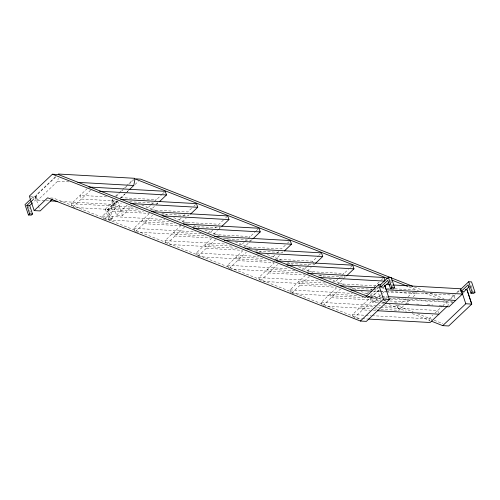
<?xml version="1.0" encoding="UTF-8"?>
<svg xmlns="http://www.w3.org/2000/svg" width="500" height="500" viewBox="0 0 500 500"><rect width="100%" height="100%" fill="white"/><g stroke="black" fill="none" stroke-linecap="round" stroke-linejoin="round"><path stroke-width="0.38" stroke-dasharray="2.5 1.88" d="M55.538 176.675L36.019 195.188L37.688 200.206L57.675 181.244L58.225 178.312M31.081 198.869L33.294 196.769L36.15 196.925L36.794 198.869L32.981 202.481M30.087 196.137L35.306 196.431L56.125 176.681M31.762 200.775L33.938 198.706L36.794 198.869M31.725 201.125L36.15 196.925M72.025 205.912L71.294 203.713L87.225 188.594M73.062 206.856L90.094 190.7L91.656 190.787M115.45 196.262L118.794 193.094M119.356 192.562L122.144 189.919M122.7 189.387L126.044 186.213M126.606 185.688L133.294 179.338M112.812 199.631L111.688 200.694L116.519 215.206L122.475 215.538L132.025 206.481M116.188 196.425L119.569 193.225M121.819 191.088L122.944 190.025M125.194 187.887L126.881 186.287M129.131 184.15L133.631 179.881M105.344 209.125L113.637 201.256L116.494 201.419L117.137 203.356L110.056 210.075L107.2 209.913L110 218.325L108.787 219.475L105.344 209.125L108.2 209.281L116.494 201.419M107.2 209.913L114.281 203.194L117.137 203.356M60.2 201.462L113.775 204.456L117.106 201.294M120.438 198.131L124.875 193.919M127.1 191.812L128.763 190.231M120.463 198.363L125.525 193.556M126.088 193.025L128.9 190.356M135.094 184.488L138.469 181.281M103.519 218.956L102.537 216.025L117.925 201.431M104.856 218.65L121.344 203.012M108.787 219.475L111.644 219.638L112.856 218.487L110.056 210.075M116.519 215.206L127.188 205.081M150.425 205.375L147.675 207.981L146.119 207.894M150.975 204.85L153.719 202.244M154.269 201.725L161.962 194.425M162.512 193.906L165.263 191.3M149.444 211.125L155.488 205.394M156.037 204.869L158.787 202.262M134.762 231.269L133.787 228.337L149.175 213.744M135.556 231.481L152.594 215.325M181.125 218.206L178.925 220.287L177.362 220.206M183.319 216.119L184.969 214.556M191.562 208.3L187.719 211.95L150.306 209.862M193.762 206.219L196.506 203.612M182.344 221.875L186.188 218.225M165.769 242.85L165.037 240.65L180.969 225.531M166.806 243.794L183.837 227.638L185.4 227.725M212.919 230L210.175 232.6L207.831 232.475M215.119 227.913L216.219 226.869M223.363 220.094L218.962 224.262L182.331 222.219M225.556 218.006L227.756 215.925M213.588 234.188L217.438 230.538M217.987 230.019L221.281 226.887M197.262 255.894L196.287 252.963L211.669 238.369M198.056 256.106L215.087 239.95L217.425 240.081M244.169 242.306L241.419 244.913L239.081 244.788M244.719 241.788L247.463 239.181M248.012 238.663L255.706 231.363M256.256 230.844L259.006 228.238M243.188 248.062L248.688 242.85M249.237 242.331L252.531 239.2M228.506 268.206L227.531 265.275L242.919 250.681M229.3 268.419L246.337 252.262M274.869 255.144L272.669 257.225L270.331 257.1M277.062 253.056L278.712 251.494M285.306 245.238L281.462 248.888L244.05 246.8M287.506 243.156L290.25 240.55M274.438 260.375L279.931 255.162M259.513 279.788L258.781 277.587L274.169 262.994M260.55 280.731L277.581 264.575M306.663 266.931L303.919 269.538L302.356 269.45M307.213 266.413L309.962 263.806M275.294 259.113L312.706 261.2L318.206 255.987M318.756 255.469L321.5 252.862M307.337 271.125L311.181 267.475M286.65 263.344L313.931 264.869L315.025 263.825M291.006 292.831L290.031 289.9L305.413 275.306M291.8 293.044L308.831 276.887L310.394 276.975M337.912 279.244L335.163 281.85L332.825 281.719M338.462 278.725L341.213 276.119M341.756 275.6L348.35 269.344M350.55 267.256L352.75 265.175M336.938 285L342.431 279.788M342.981 279.262L346.275 276.137M322.219 305.312L321.244 302.375L337.181 287.262M323.013 305.525L340.05 289.363L342.388 289.494M368.612 292.081L366.413 294.163L364.075 294.031M370.812 289.994L371.906 288.95M374.106 286.869L380.7 280.613M381.25 280.094L384 277.488M378.625 287.406L367.631 297.831L366.075 297.744M353.263 316.781L352.531 314.581L370.119 297.9L381.806 298.556M377.512 302.831L372.856 302.569L371.094 297.281L379.513 289.294M366.644 297.519L371.112 297.769L379.538 289.781M353.75 318.25L371.337 301.569L379.131 302.006M372.856 302.569L385.2 290.863M384.381 305.906L397.631 306.644L399.275 305.081M401.475 302.994L405.869 298.825M408.069 296.744L412.463 292.569M380.925 309.312L398.85 310.312L404.344 305.1M404.894 304.575L410.938 298.844M413.137 296.762L416.431 293.631L415.213 289.962L394.95 288.831M372.019 315.669L428.919 318.85L432.762 315.2M434.963 313.113L442.106 306.337M442.656 305.819L446.5 302.169L447.719 305.837M448.3 300.462L453.913 295.144L455.238 299.113M456.719 292.481L460.65 288.756M450.306 299.375L455.363 294.581M457.606 292.45L459.288 290.85M463.006 293.312L464.125 292.25M57.675 181.244L70.1 181.938M106.581 196.85L80.081 195.369L81.306 199.037L117.156 201.044M120.612 197.638L156.469 199.638M129.631 201.737L157.688 203.306L156.956 201.106M50.631 197.987L53.612 198.15L360.55 319.081M37.688 200.206L45.45 200.637M46.225 200.681L48.556 200.812M71.294 203.713L132.869 207.15M137.831 209.163L111.331 207.681L112.55 211.35L149.188 213.4M72.513 207.381L143.438 211.344M160.875 214.05L188.938 215.619L188.206 213.419M102.537 216.025L164.894 219.506M169.081 221.475L142.581 219.994L143.8 223.663L181.213 225.756M110 218.325L112.856 218.487M104.537 219.737L174.688 223.656M192.906 226.406L220.181 227.931L219.45 225.731M133.787 228.337L195.362 231.775M201.106 233.831L173.825 232.306L175.05 235.975L210.9 237.981M214.356 234.575L250.212 236.575M135.787 232.05L205.938 235.963M223.375 238.675L251.431 240.244L250.7 238.044M165.037 240.65L226.612 244.088M231.575 246.1L205.075 244.619L206.294 248.287L242.15 250.294M169.375 244.488L237.188 248.275M254.619 250.987L282.681 252.556L281.95 250.356M196.287 252.963L258.637 256.444M262.825 258.412L236.325 256.931L237.544 260.6L274.175 262.65M198.281 256.669L268.431 260.587M227.531 265.275L288.331 268.669M294.85 270.769L267.575 269.244L268.794 272.913L304.644 274.919M308.106 271.512L343.956 273.512M229.531 268.981L299.681 272.9M318.675 275.7L345.175 277.181L344.444 274.981M258.781 277.587L320.356 281.025M325.319 283.038L298.819 281.556L300.044 285.225L335.894 287.231M338.575 283.781L375.206 285.825M263.119 281.425L330.931 285.212M377.019 287.831L378.581 287.919M382.475 288.137L384.038 288.225M387.15 288.4L389.494 288.531M348.369 287.925L372.531 289.275M373.306 289.319L376.425 289.494L375.694 287.294M379.381 290.981L377.831 290.894L379.588 296.181L381.144 296.269M380.156 291.025L385.594 291.325M386.369 291.369L453.913 295.144M373.562 291.238L379.8 291.588M380.581 291.631L386.031 291.931M386.812 291.975L416.431 293.631M290.031 289.9L352.381 293.381M381.919 296.312L387.356 296.619M356.538 295.519L330.037 294.037L331.256 297.706L380.363 300.45M369.006 296.212L387.713 297.262M371.094 297.281L447.181 301.531L448.5 305.5M453.456 302.369L447.5 302.038L443.869 300.606M390.381 299.031L446.5 302.169M292.031 293.606L362.956 297.569M383.475 300.625L386.594 300.794M389.712 300.969L407.638 301.975L406.419 298.306M382.25 302.181L385.369 302.35M394.719 302.875L399.394 303.137M406.413 303.531L410.306 303.744M416.544 304.094L421.219 304.356M427.456 304.706L432.912 305.006M439.144 305.356L443.825 305.619M381.394 303.05L383.725 303.175M321.244 302.375L375.806 305.425M378.925 305.6L380.481 305.688M373.019 306.894L361.325 306.244L362.544 309.906L370.337 310.344M376.912 307.113L380.031 307.288M380.812 307.331L437.706 310.506L438.688 313.444M323.244 306.087L371.569 308.788M374.688 308.962L377.806 309.137M373.456 310.519L375.794 310.65M352.531 314.581L365.006 315.275M365.781 315.319L371.238 315.625M356.869 318.425L361.55 318.681M362.325 318.725L367.781 319.031M414.275 286.931L425.163 291.219M430.238 293.219L444.025 298.65M450.556 301.225L452.731 302.081M409.044 286.881L418.475 290.6M425.006 293.175L439.519 298.888M141.762 205.037L157.725 211.325M162.081 213.044L167.162 215.044M173.688 217.619L187.475 223.05M194.006 225.625L199.088 227.625M204.894 229.913L219.406 235.631M225.938 238.2L230.287 239.919M235.369 241.919L251.331 248.206M255.688 249.925L260.763 251.925M267.294 254.5L281.081 259.931M287.613 262.5L292.694 264.506M298.494 266.794L313.006 272.506M319.538 275.081L323.894 276.8M328.975 278.8L344.938 285.087M350.744 287.375L355.819 289.375M360.9 291.381L367.431 293.95M370.331 295.094L381.219 299.381M384.119 300.525L387.75 301.956M395.731 305.1L413.144 311.962M417.5 313.675L433.462 319.969M434.188 320.256L442.894 323.681M368 296.194L381.788 301.625M382.512 301.906L384.688 302.769M389.044 304.481L406.456 311.344M412.262 313.631L429.681 320.494M368.212 296.625L371.112 297.769M471.225 285.681L472.856 290.594M428.919 318.85L429.65 321.05M390.644 280.494L392.744 286.806M397.631 306.644L398.85 310.312M370.119 297.9L371.337 301.569M312.706 261.2L313.931 264.869M117.65 201.031L122.475 215.538M113.637 201.256L114.281 203.194M112.106 199.438L113.775 204.456M108.2 209.281L111.644 219.638M35.306 196.431L38.2 205.138M38.444 205.863L39.888 210.212M33.294 196.769L33.938 198.706M28.35 206.275L30.319 212.188"/><path stroke-width="0.75" d="M129.319 189.706L133.763 185.494L134.863 179.638L134.412 178.281L58.325 174.031M367.488 296.337L58.375 174.55L52.413 174.213L29.344 196.094L34.169 210.606L40.131 210.938L52.488 199.219M30.531 199.394L25 204.638L28.444 214.988L31.3 215.144L32.513 214L29.712 205.581L32.438 203M28.444 214.988L29.656 213.837L26.856 205.425L31.212 201.287M34.169 210.606L47.65 197.819L360.394 321.037L366.356 321.369L389.419 299.494L384.831 285.712M159.338 201.744L166.481 194.969L165.263 191.3L88.875 187.031M190.588 214.056L197.725 207.281L196.506 203.612L120.9 199.387M221.831 226.369L228.975 219.594L227.756 215.925L151.369 211.656M253.081 238.681L260.225 231.906L259.006 228.238L183.4 224.013M284.331 250.994L291.475 244.219L290.25 240.55L214.65 236.325M315.575 263.306L322.719 256.531L321.5 252.862L245.119 248.594M346.825 275.619L353.969 268.844L352.75 265.175L276.363 260.906M380.863 284.775L378.631 284.65L365.156 297.438L52.413 174.213M380.706 287.05L387.788 280.338L390.588 288.75L393.444 288.906L394.656 287.756L391.213 277.406L388.356 277.25L380.062 285.113L380.706 287.05L383.562 287.213L389.012 282.044M390.588 288.75L391.8 287.6L394.656 287.756M360.394 321.037L383.456 299.163L389.406 299.494M461.05 291.544L468.131 284.825L470.931 293.238L473.787 293.394L475 292.244L471.556 281.894L468.7 281.737L460.406 289.606L461.05 291.544L463.906 291.7L469.356 286.531M447.169 306.356L430.138 322.512L368.562 319.075M393.106 284.981L460.65 288.756L462.406 294.044L448.944 306.819L385.275 303.263M470.931 293.238L472.144 292.087L475 292.244M431.131 321.062L442.738 325.637L465.8 303.762L471.75 304.094L466.938 289.587L465.444 289.5M77.862 182.369L133.763 185.494M99.45 191.225L166.481 194.969M130.694 203.538L197.725 207.281M50.106 200.9L57.875 201.331M26.856 205.425L29.712 205.581M162.725 215.888L228.975 219.594M29.656 213.837L32.513 214M193.194 228.156L260.225 231.906M224.444 240.469L291.475 244.219M256.469 252.825L322.719 256.531M286.938 265.094L353.969 268.844M307.613 273.219L384 277.488L384.975 280.419M318.962 277.45L384.438 281.112M386.119 284.594L390 284.806M340.387 285.788L375.462 287.744M462.406 294.044L386.325 289.794L384.781 285.169M350.962 289.975L372.006 291.15M388.131 296.663L455.675 300.431M377.356 310.738L438.931 314.175M442.738 325.637L448.7 325.969L471.763 304.094L466.938 289.587M412.825 286.356L140.719 179.15L134.756 178.812L388 278.594M391.625 280.019L407.587 286.312M468.7 281.737L472.144 292.087M461.7 291.431L465.8 303.762M388.356 277.25L391.8 287.6M378.631 284.65L383.456 299.163"/></g></svg>
